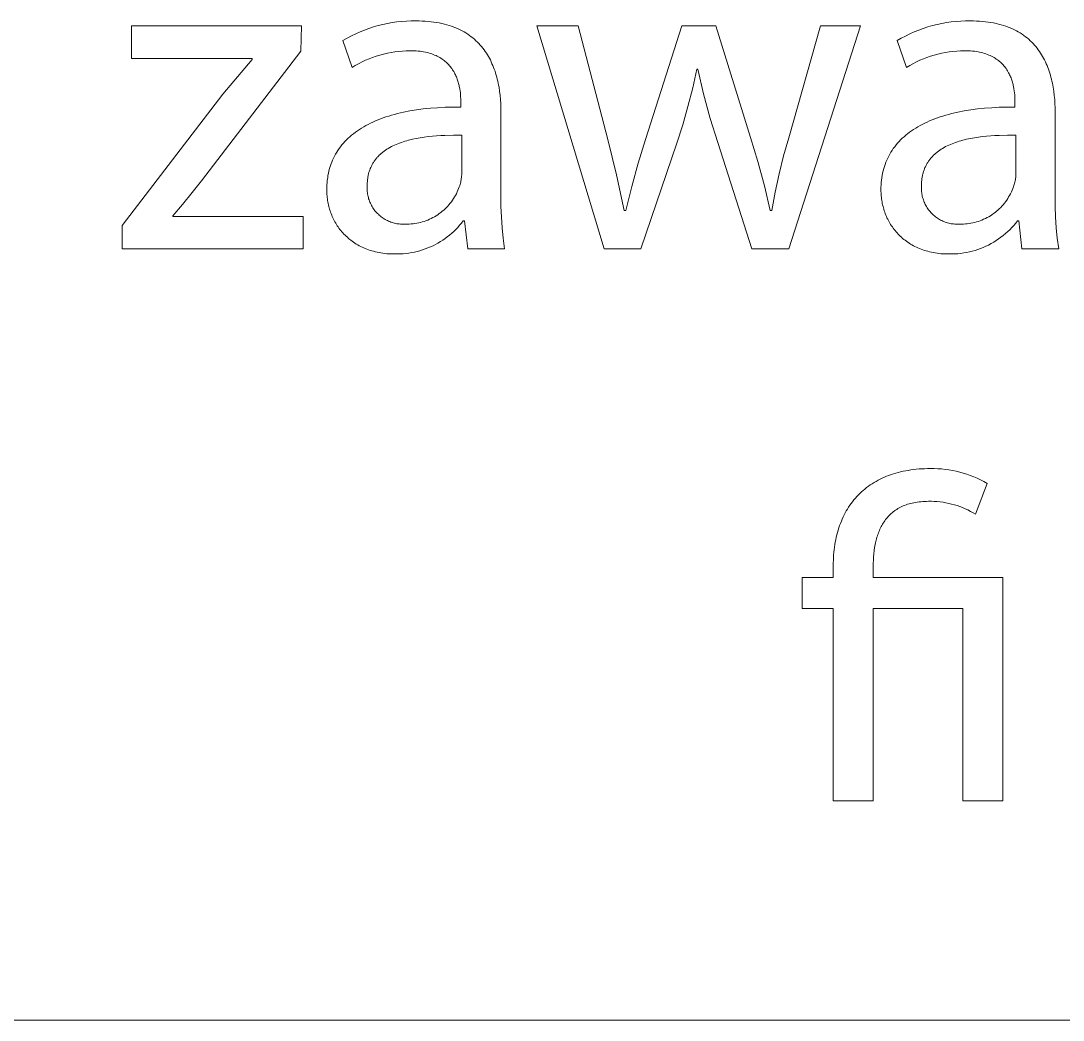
# Model space of a CAD drawing. Header units: millimetres. Extents: x 974 to 5700, y -47 to 3256.
# Drawn here: x 4369.7 to 4476.8, y -46.6 to 56 of the extents above; entities that cross this region are included whole.
import ezdxf

# ---------------------------------------------------------------- set-up
doc = ezdxf.new("R2010")
doc.units = ezdxf.units.MM
doc.header["$MEASUREMENT"] = 0
doc.layers.add('Domyślny', color=7, linetype='Continuous', true_color=0x000000)

msp = doc.modelspace()

# ---------------------------------------------------------------- linework, layer by layer
at = {"layer": 'Domyślny', "color": 18, "lineweight": 15, "true_color": 0x000000}
for p, q in [((4406.91, 55.63), (4407.39, 55.73)), ((4407.39, 55.73), (4407.88, 55.82)), ((4407.88, 55.82), (4408.37, 55.89)), ((4408.37, 55.89), (4408.86, 55.94)), ((4408.86, 55.94), (4409.35, 55.98)), ((4409.35, 55.98), (4409.84, 56)), ((4409.84, 56), (4410.33, 56)), ((4410.33, 56), (4410.66, 55.99)), ((4410.66, 55.99), (4410.97, 55.98)), ((4410.97, 55.98), (4411.28, 55.97)), ((4411.28, 55.97), (4411.58, 55.94)), ((4411.58, 55.94), (4411.87, 55.91)), ((4411.87, 55.91), (4412.16, 55.87)), ((4412.16, 55.87), (4412.44, 55.83)), ((4412.44, 55.83), (4412.71, 55.78)), ((4412.71, 55.78), (4412.98, 55.73)), ((4412.98, 55.73), (4413.24, 55.67)), ((4463.86, 55.63), (4464.34, 55.73)), ((4464.34, 55.73), (4464.82, 55.82)), ((4464.82, 55.82), (4465.31, 55.89)), ((4465.31, 55.89), (4465.8, 55.94)), ((4465.8, 55.94), (4466.29, 55.98)), ((4466.29, 55.98), (4466.79, 56)), ((4466.79, 56), (4467.28, 56)), ((4467.28, 56), (4467.6, 55.99)), ((4467.6, 55.99), (4467.92, 55.98)), ((4467.92, 55.98), (4468.23, 55.97)), ((4468.23, 55.97), (4468.53, 55.94)), ((4468.53, 55.94), (4468.82, 55.91)), ((4468.82, 55.91), (4469.11, 55.87)), ((4469.11, 55.87), (4469.39, 55.83)), ((4469.39, 55.83), (4469.66, 55.78)), ((4469.66, 55.78), (4469.93, 55.73)), ((4469.93, 55.73), (4470.18, 55.67)), ((4381.09, 52.13), (4381.09, 55.48)), ((4381.09, 55.48), (4398.55, 55.48)), ((4398.55, 55.48), (4398.48, 52.87)), ((4403.68, 54.45), (4404.13, 54.66)), ((4404.13, 54.66), (4404.58, 54.86)), ((4404.58, 54.86), (4405.03, 55.05)), ((4405.03, 55.05), (4405.49, 55.22)), ((4405.49, 55.22), (4405.96, 55.37)), ((4405.96, 55.37), (4406.44, 55.51)), ((4406.44, 55.51), (4406.91, 55.63)), ((4413.24, 55.67), (4413.49, 55.6)), ((4413.49, 55.6), (4413.73, 55.53)), ((4413.73, 55.53), (4413.97, 55.45)), ((4413.97, 55.45), (4414.2, 55.36)), ((4414.2, 55.36), (4414.42, 55.27)), ((4414.42, 55.27), (4414.64, 55.18)), ((4414.64, 55.18), (4414.85, 55.08)), ((4414.85, 55.08), (4415.06, 54.97)), ((4415.06, 54.97), (4415.26, 54.86)), ((4415.26, 54.86), (4415.45, 54.75)), ((4415.45, 54.75), (4415.64, 54.63)), ((4415.64, 54.63), (4415.82, 54.5)), ((4429.64, 32.57), (4422.73, 55.48)), ((4422.73, 55.48), (4426.98, 55.48)), ((4426.98, 55.48), (4430.02, 43.83)), ((4433.89, 43.8), (4437.64, 55.48)), ((4437.64, 55.48), (4441.13, 55.48)), ((4441.13, 55.48), (4444.69, 44.02)), ((4448.61, 43.99), (4451.88, 55.48)), ((4456, 55.48), (4448.61, 32.57)), ((4451.88, 55.48), (4456, 55.48)), ((4460.62, 54.44), (4461.06, 54.66)), ((4461.06, 54.66), (4461.51, 54.86)), ((4461.51, 54.86), (4461.97, 55.05)), ((4461.97, 55.05), (4462.43, 55.22)), ((4462.43, 55.22), (4462.9, 55.37)), ((4462.9, 55.37), (4463.38, 55.51)), ((4463.38, 55.51), (4463.86, 55.63)), ((4470.18, 55.67), (4470.43, 55.6)), ((4470.43, 55.6), (4470.68, 55.53)), ((4470.68, 55.53), (4470.92, 55.45)), ((4470.92, 55.45), (4471.15, 55.36)), ((4471.15, 55.36), (4471.37, 55.27)), ((4471.37, 55.27), (4471.59, 55.18)), ((4471.59, 55.18), (4471.8, 55.08)), ((4471.8, 55.08), (4472.01, 54.97)), ((4472.01, 54.97), (4472.2, 54.86)), ((4472.2, 54.86), (4472.4, 54.75)), ((4472.4, 54.75), (4472.58, 54.63)), ((4472.58, 54.63), (4472.76, 54.5)), ((4402.82, 53.97), (4403.25, 54.21)), ((4403.75, 51.21), (4402.82, 53.97)), ((4403.25, 54.21), (4403.68, 54.45)), ((4415.82, 54.5), (4415.99, 54.37)), ((4415.99, 54.37), (4416.16, 54.24)), ((4416.16, 54.24), (4416.32, 54.1)), ((4416.32, 54.1), (4416.48, 53.96)), ((4416.48, 53.96), (4416.63, 53.82)), ((4416.63, 53.82), (4416.78, 53.67)), ((4416.78, 53.67), (4416.92, 53.51)), ((4459.76, 53.97), (4460.18, 54.21)), ((4460.7, 51.21), (4459.76, 53.97)), ((4460.18, 54.21), (4460.62, 54.44)), ((4472.76, 54.5), (4472.94, 54.37)), ((4472.94, 54.37), (4473.11, 54.24)), ((4473.11, 54.24), (4473.27, 54.1)), ((4473.27, 54.1), (4473.43, 53.96)), ((4473.43, 53.96), (4473.58, 53.82)), ((4473.58, 53.82), (4473.72, 53.67)), ((4473.72, 53.67), (4473.86, 53.51)), ((4398.48, 52.87), (4388.28, 39.58)), ((4406.62, 52.48), (4406.24, 52.37)), ((4407, 52.58), (4406.62, 52.48)), ((4407.38, 52.67), (4407, 52.58)), ((4407.76, 52.75), (4407.38, 52.67)), ((4408.15, 52.81), (4407.76, 52.75)), ((4408.54, 52.86), (4408.15, 52.81)), ((4408.93, 52.9), (4408.54, 52.86)), ((4409.32, 52.92), (4408.93, 52.9)), ((4409.72, 52.93), (4409.32, 52.92)), ((4409.93, 52.93), (4409.72, 52.93)), ((4410.15, 52.92), (4409.93, 52.93)), ((4410.35, 52.91), (4410.15, 52.92)), ((4410.55, 52.89), (4410.35, 52.91)), ((4410.74, 52.87), (4410.55, 52.89)), ((4410.93, 52.84), (4410.74, 52.87)), ((4411.11, 52.81), (4410.93, 52.84)), ((4411.29, 52.78), (4411.11, 52.81)), ((4411.46, 52.74), (4411.29, 52.78)), ((4411.62, 52.7), (4411.46, 52.74)), ((4411.79, 52.65), (4411.62, 52.7)), ((4411.94, 52.6), (4411.79, 52.65)), ((4412.09, 52.55), (4411.94, 52.6)), ((4412.24, 52.49), (4412.09, 52.55)), ((4412.38, 52.43), (4412.24, 52.49)), ((4416.92, 53.51), (4417.06, 53.36)), ((4417.06, 53.36), (4417.19, 53.19)), ((4417.19, 53.19), (4417.31, 53.03)), ((4417.31, 53.03), (4417.43, 52.86)), ((4417.43, 52.86), (4417.55, 52.69)), ((4417.55, 52.69), (4417.66, 52.52)), ((4417.66, 52.52), (4417.76, 52.34)), ((4463.57, 52.48), (4463.19, 52.37)), ((4463.94, 52.59), (4463.57, 52.48)), ((4464.33, 52.67), (4463.94, 52.59)), ((4464.71, 52.75), (4464.33, 52.67)), ((4465.1, 52.81), (4464.71, 52.75)), ((4465.49, 52.86), (4465.1, 52.81)), ((4465.88, 52.9), (4465.49, 52.86)), ((4466.27, 52.92), (4465.88, 52.9)), ((4466.67, 52.93), (4466.27, 52.92)), ((4466.88, 52.93), (4466.67, 52.93)), ((4467.09, 52.92), (4466.88, 52.93)), ((4467.3, 52.91), (4467.09, 52.92)), ((4467.5, 52.89), (4467.3, 52.91)), ((4467.69, 52.87), (4467.5, 52.89)), ((4467.88, 52.84), (4467.69, 52.87)), ((4468.06, 52.81), (4467.88, 52.84)), ((4468.23, 52.78), (4468.06, 52.81)), ((4468.4, 52.74), (4468.23, 52.78)), ((4468.57, 52.7), (4468.4, 52.74)), ((4468.73, 52.65), (4468.57, 52.7)), ((4468.88, 52.6), (4468.73, 52.65)), ((4469.03, 52.55), (4468.88, 52.6)), ((4469.18, 52.49), (4469.03, 52.55)), ((4469.32, 52.43), (4469.18, 52.49)), ((4473.86, 53.51), (4474, 53.36)), ((4474, 53.36), (4474.13, 53.19)), ((4474.13, 53.19), (4474.25, 53.03)), ((4474.25, 53.03), (4474.37, 52.86)), ((4474.37, 52.86), (4474.49, 52.69)), ((4474.49, 52.69), (4474.6, 52.52)), ((4474.6, 52.52), (4474.7, 52.34)), ((4393.48, 52.13), (4381.09, 52.13)), ((4390.49, 48.46), (4393.48, 52.02)), ((4393.48, 52.02), (4393.48, 52.13)), ((4404.09, 51.41), (4403.75, 51.21)), ((4404.43, 51.6), (4404.09, 51.41)), ((4404.78, 51.78), (4404.43, 51.6)), ((4405.14, 51.95), (4404.78, 51.78)), ((4405.5, 52.1), (4405.14, 51.95)), ((4405.87, 52.24), (4405.5, 52.1)), ((4406.24, 52.37), (4405.87, 52.24)), ((4412.51, 52.36), (4412.38, 52.43)), ((4412.64, 52.3), (4412.51, 52.36)), ((4412.77, 52.23), (4412.64, 52.3)), ((4412.89, 52.15), (4412.77, 52.23)), ((4413, 52.08), (4412.89, 52.15)), ((4413.12, 52), (4413, 52.08)), ((4413.22, 51.92), (4413.12, 52)), ((4413.33, 51.83), (4413.22, 51.92)), ((4413.43, 51.75), (4413.33, 51.83)), ((4413.52, 51.66), (4413.43, 51.75)), ((4413.61, 51.57), (4413.52, 51.66)), ((4413.7, 51.48), (4413.61, 51.57)), ((4413.78, 51.38), (4413.7, 51.48)), ((4417.76, 52.34), (4417.86, 52.16)), ((4417.86, 52.16), (4417.96, 51.98)), ((4417.96, 51.98), (4418.05, 51.79)), ((4418.05, 51.79), (4418.13, 51.6)), ((4418.13, 51.6), (4418.22, 51.41)), ((4418.22, 51.41), (4418.29, 51.22)), ((4461.04, 51.41), (4460.7, 51.21)), ((4461.38, 51.6), (4461.04, 51.41)), ((4461.73, 51.78), (4461.38, 51.6)), ((4462.09, 51.95), (4461.73, 51.78)), ((4462.45, 52.1), (4462.09, 51.95)), ((4462.82, 52.24), (4462.45, 52.1)), ((4463.19, 52.37), (4462.82, 52.24)), ((4469.45, 52.36), (4469.32, 52.43)), ((4469.58, 52.3), (4469.45, 52.36)), ((4469.71, 52.23), (4469.58, 52.3)), ((4469.83, 52.15), (4469.71, 52.23)), ((4469.94, 52.08), (4469.83, 52.15)), ((4470.05, 52), (4469.94, 52.08)), ((4470.16, 51.92), (4470.05, 52)), ((4470.27, 51.83), (4470.16, 51.92)), ((4470.36, 51.75), (4470.27, 51.83)), ((4470.46, 51.66), (4470.36, 51.75)), ((4470.55, 51.57), (4470.46, 51.66)), ((4470.64, 51.48), (4470.55, 51.57)), ((4470.72, 51.38), (4470.64, 51.48)), ((4474.7, 52.34), (4474.8, 52.16)), ((4474.8, 52.16), (4474.9, 51.98)), ((4474.9, 51.98), (4474.99, 51.79)), ((4474.99, 51.79), (4475.07, 51.6)), ((4475.07, 51.6), (4475.15, 51.41)), ((4475.15, 51.41), (4475.23, 51.22)), ((4413.86, 51.28), (4413.78, 51.38)), ((4413.94, 51.19), (4413.86, 51.28)), ((4414.01, 51.09), (4413.94, 51.19)), ((4414.08, 50.98), (4414.01, 51.09)), ((4414.15, 50.88), (4414.08, 50.98)), ((4414.21, 50.78), (4414.15, 50.88)), ((4414.27, 50.67), (4414.21, 50.78)), ((4414.32, 50.57), (4414.27, 50.67)), ((4414.38, 50.46), (4414.32, 50.57)), ((4414.43, 50.35), (4414.38, 50.46)), ((4414.47, 50.24), (4414.43, 50.35)), ((4418.29, 51.22), (4418.37, 51.03)), ((4418.37, 51.03), (4418.44, 50.83)), ((4418.44, 50.83), (4418.5, 50.63)), ((4418.5, 50.63), (4418.56, 50.43)), ((4418.56, 50.43), (4418.62, 50.23)), ((4439.18, 51.02), (4438.75, 49.11)), ((4439.27, 51.02), (4439.18, 51.02)), ((4439.87, 48.49), (4439.27, 51.02)), ((4470.8, 51.28), (4470.72, 51.38)), ((4470.88, 51.19), (4470.8, 51.28)), ((4470.95, 51.09), (4470.88, 51.19)), ((4471.02, 50.98), (4470.95, 51.09)), ((4471.08, 50.88), (4471.02, 50.98)), ((4471.14, 50.78), (4471.08, 50.88)), ((4471.2, 50.67), (4471.14, 50.78)), ((4471.26, 50.57), (4471.2, 50.67)), ((4471.31, 50.46), (4471.26, 50.57)), ((4471.36, 50.35), (4471.31, 50.46)), ((4471.41, 50.24), (4471.36, 50.35)), ((4475.23, 51.22), (4475.3, 51.03)), ((4475.3, 51.03), (4475.37, 50.83)), ((4475.37, 50.83), (4475.44, 50.63)), ((4475.44, 50.63), (4475.5, 50.43)), ((4475.5, 50.43), (4475.55, 50.23)), ((4414.52, 50.13), (4414.47, 50.24)), ((4414.56, 50.02), (4414.52, 50.13)), ((4414.6, 49.91), (4414.56, 50.02)), ((4414.63, 49.8), (4414.6, 49.91)), ((4414.66, 49.69), (4414.63, 49.8)), ((4414.69, 49.58), (4414.66, 49.69)), ((4414.72, 49.47), (4414.69, 49.58)), ((4414.75, 49.36), (4414.72, 49.47)), ((4414.77, 49.25), (4414.75, 49.36)), ((4418.62, 50.23), (4418.67, 50.02)), ((4418.67, 50.02), (4418.72, 49.81)), ((4418.72, 49.81), (4418.77, 49.61)), ((4418.77, 49.61), (4418.81, 49.4)), ((4418.81, 49.4), (4418.85, 49.19)), ((4471.45, 50.13), (4471.41, 50.24)), ((4471.49, 50.02), (4471.45, 50.13)), ((4471.53, 49.91), (4471.49, 50.02)), ((4471.56, 49.8), (4471.53, 49.91)), ((4471.6, 49.69), (4471.56, 49.8)), ((4471.63, 49.58), (4471.6, 49.69)), ((4471.66, 49.47), (4471.63, 49.58)), ((4471.68, 49.36), (4471.66, 49.47)), ((4471.71, 49.25), (4471.68, 49.36)), ((4475.55, 50.23), (4475.61, 50.02)), ((4475.61, 50.02), (4475.66, 49.81)), ((4475.66, 49.81), (4475.7, 49.61)), ((4475.7, 49.61), (4475.74, 49.4)), ((4475.74, 49.4), (4475.78, 49.19)), ((4380.13, 34.99), (4390.49, 48.46)), ((4414.81, 49.03), (4414.77, 49.25)), ((4414.85, 48.81), (4414.81, 49.03)), ((4414.88, 48.6), (4414.85, 48.81)), ((4414.9, 48.39), (4414.88, 48.6)), ((4414.91, 48.19), (4414.9, 48.39)), ((4414.92, 47.99), (4414.91, 48.19)), ((4418.85, 49.19), (4418.91, 48.77)), ((4418.91, 48.77), (4418.96, 48.34)), ((4418.96, 48.34), (4419, 47.91)), ((4438.75, 49.11), (4438.26, 47.21)), ((4440.56, 45.98), (4439.87, 48.49)), ((4471.75, 49.03), (4471.71, 49.25)), ((4471.78, 48.81), (4471.75, 49.03)), ((4471.81, 48.6), (4471.78, 48.81)), ((4471.83, 48.39), (4471.81, 48.6)), ((4471.84, 48.19), (4471.83, 48.39)), ((4471.85, 47.99), (4471.84, 48.19)), ((4475.78, 49.19), (4475.85, 48.77)), ((4475.85, 48.77), (4475.9, 48.34)), ((4475.9, 48.34), (4475.94, 47.91)), ((4412.54, 47.08), (4413.32, 47.12)), ((4413.32, 47.12), (4414.11, 47.15)), ((4414.11, 47.15), (4414.93, 47.15)), ((4414.93, 47.8), (4414.92, 47.99)), ((4414.93, 47.62), (4414.93, 47.8)), ((4414.93, 47.15), (4414.93, 47.62)), ((4419, 47.91), (4419.03, 47.48)), ((4419.03, 47.48), (4419.05, 47.05)), ((4438.26, 47.21), (4437.72, 45.32)), ((4469.48, 47.08), (4470.25, 47.12)), ((4470.25, 47.12), (4471.04, 47.15)), ((4471.04, 47.15), (4471.86, 47.15)), ((4471.86, 47.8), (4471.85, 47.99)), ((4471.86, 47.62), (4471.86, 47.8)), ((4471.86, 47.15), (4471.86, 47.62)), ((4475.94, 47.91), (4475.96, 47.48)), ((4475.96, 47.48), (4475.98, 47.05)), ((4406.96, 46.03), (4407.24, 46.13)), ((4407.24, 46.13), (4407.52, 46.22)), ((4407.52, 46.22), (4407.81, 46.31)), ((4407.81, 46.31), (4408.11, 46.39)), ((4408.11, 46.39), (4408.42, 46.47)), ((4408.42, 46.47), (4409.04, 46.62)), ((4409.04, 46.62), (4409.7, 46.75)), ((4409.7, 46.75), (4410.37, 46.86)), ((4410.37, 46.86), (4411.07, 46.95)), ((4411.07, 46.95), (4411.8, 47.03)), ((4411.8, 47.03), (4412.54, 47.08)), ((4419.05, 47.05), (4419.05, 46.62)), ((4419.05, 46.62), (4419.05, 38.05)), ((4463.89, 46.03), (4464.17, 46.13)), ((4464.17, 46.13), (4464.45, 46.22)), ((4464.45, 46.22), (4464.75, 46.31)), ((4464.75, 46.31), (4465.05, 46.39)), ((4465.05, 46.39), (4465.35, 46.47)), ((4465.35, 46.47), (4465.98, 46.62)), ((4465.98, 46.62), (4466.63, 46.75)), ((4466.63, 46.75), (4467.31, 46.86)), ((4467.31, 46.86), (4468.01, 46.95)), ((4468.01, 46.95), (4468.73, 47.03)), ((4468.73, 47.03), (4469.48, 47.08)), ((4475.98, 47.05), (4475.98, 46.62)), ((4475.98, 46.62), (4475.98, 38.05)), ((4404.51, 44.85), (4404.72, 44.98)), ((4404.72, 44.98), (4404.95, 45.12)), ((4404.95, 45.12), (4405.18, 45.25)), ((4405.18, 45.25), (4405.41, 45.37)), ((4405.41, 45.37), (4405.65, 45.49)), ((4405.65, 45.49), (4405.9, 45.61)), ((4405.9, 45.61), (4406.15, 45.72)), ((4406.15, 45.72), (4406.42, 45.83)), ((4406.42, 45.83), (4406.68, 45.93)), ((4406.68, 45.93), (4406.96, 46.03)), ((4437.72, 45.32), (4437.12, 43.45)), ((4441.32, 43.5), (4440.56, 45.98)), ((4461.44, 44.85), (4461.66, 44.98)), ((4461.66, 44.98), (4461.88, 45.12)), ((4461.88, 45.12), (4462.11, 45.25)), ((4462.11, 45.25), (4462.34, 45.37)), ((4462.34, 45.37), (4462.59, 45.49)), ((4462.59, 45.49), (4462.83, 45.61)), ((4462.83, 45.61), (4463.09, 45.72)), ((4463.09, 45.72), (4463.35, 45.83)), ((4463.35, 45.83), (4463.62, 45.93)), ((4463.62, 45.93), (4463.89, 46.03)), ((4403.18, 43.77), (4403.35, 43.94)), ((4403.35, 43.94), (4403.53, 44.1)), ((4403.53, 44.1), (4403.71, 44.26)), ((4403.71, 44.26), (4403.9, 44.41)), ((4403.9, 44.41), (4404.1, 44.56)), ((4404.1, 44.56), (4404.3, 44.7)), ((4404.3, 44.7), (4404.51, 44.85)), ((4410.35, 43.92), (4409.95, 43.84)), ((4410.75, 44), (4410.35, 43.92)), ((4411.17, 44.06), (4410.75, 44)), ((4411.59, 44.12), (4411.17, 44.06)), ((4412.01, 44.16), (4411.59, 44.12)), ((4412.44, 44.2), (4412.01, 44.16)), ((4412.87, 44.22), (4412.44, 44.2)), ((4413.3, 44.24), (4412.87, 44.22)), ((4414.16, 44.26), (4413.3, 44.24)), ((4415.02, 44.26), (4414.16, 44.26)), ((4415.02, 40.29), (4415.02, 44.26)), ((4444.69, 44.02), (4445.43, 41.54)), ((4448.09, 42.14), (4448.61, 43.99)), ((4460.11, 43.77), (4460.28, 43.94)), ((4460.28, 43.94), (4460.46, 44.1)), ((4460.46, 44.1), (4460.64, 44.26)), ((4460.64, 44.26), (4460.83, 44.41)), ((4460.83, 44.41), (4461.03, 44.56)), ((4461.03, 44.56), (4461.23, 44.7)), ((4461.23, 44.7), (4461.44, 44.85)), ((4467.29, 43.92), (4466.89, 43.84)), ((4467.69, 44), (4467.29, 43.92)), ((4468.1, 44.06), (4467.69, 44)), ((4468.52, 44.12), (4468.1, 44.06)), ((4468.94, 44.16), (4468.52, 44.12)), ((4469.37, 44.2), (4468.94, 44.16)), ((4469.8, 44.22), (4469.37, 44.2)), ((4470.23, 44.24), (4469.8, 44.22)), ((4471.1, 44.26), (4470.23, 44.24)), ((4471.96, 44.26), (4471.1, 44.26)), ((4471.96, 40.29), (4471.96, 44.26)), ((4402.3, 42.69), (4402.43, 42.88)), ((4402.43, 42.88), (4402.57, 43.07)), ((4402.57, 43.07), (4402.71, 43.25)), ((4402.71, 43.25), (4402.86, 43.43)), ((4402.86, 43.43), (4403.02, 43.6)), ((4403.02, 43.6), (4403.18, 43.77)), ((4407.48, 42.9), (4407.33, 42.81)), ((4407.63, 42.99), (4407.48, 42.9)), ((4407.79, 43.08), (4407.63, 42.99)), ((4407.95, 43.16), (4407.79, 43.08)), ((4408.12, 43.24), (4407.95, 43.16)), ((4408.29, 43.31), (4408.12, 43.24)), ((4408.46, 43.38), (4408.29, 43.31)), ((4408.64, 43.45), (4408.46, 43.38)), ((4408.82, 43.51), (4408.64, 43.45)), ((4409, 43.58), (4408.82, 43.51)), ((4409.18, 43.63), (4409, 43.58)), ((4409.37, 43.69), (4409.18, 43.63)), ((4409.56, 43.74), (4409.37, 43.69)), ((4409.95, 43.84), (4409.56, 43.74)), ((4430.02, 43.83), (4430.92, 40.2)), ((4433.16, 41.4), (4433.89, 43.8)), ((4437.12, 43.45), (4433.42, 32.57)), ((4444.83, 32.57), (4441.32, 43.5)), ((4459.24, 42.69), (4459.36, 42.88)), ((4459.36, 42.88), (4459.5, 43.07)), ((4459.5, 43.07), (4459.64, 43.25)), ((4459.64, 43.25), (4459.79, 43.43)), ((4459.79, 43.43), (4459.95, 43.6)), ((4459.95, 43.6), (4460.11, 43.77)), ((4464.42, 42.9), (4464.27, 42.81)), ((4464.58, 42.99), (4464.42, 42.9)), ((4464.73, 43.08), (4464.58, 42.99)), ((4464.9, 43.16), (4464.73, 43.08)), ((4465.06, 43.24), (4464.9, 43.16)), ((4465.23, 43.31), (4465.06, 43.24)), ((4465.4, 43.38), (4465.23, 43.31)), ((4465.58, 43.45), (4465.4, 43.38)), ((4465.76, 43.51), (4465.58, 43.45)), ((4465.94, 43.58), (4465.76, 43.51)), ((4466.12, 43.63), (4465.94, 43.58)), ((4466.31, 43.69), (4466.12, 43.63)), ((4466.5, 43.74), (4466.31, 43.69)), ((4466.89, 43.84), (4466.5, 43.74)), ((4401.76, 41.69), (4401.85, 41.9)), ((4401.85, 41.9), (4401.95, 42.1)), ((4401.95, 42.1), (4402.06, 42.3)), ((4402.06, 42.3), (4402.18, 42.5)), ((4402.18, 42.5), (4402.3, 42.69)), ((4406.19, 41.8), (4406.14, 41.73)), ((4406.24, 41.86), (4406.19, 41.8)), ((4406.3, 41.93), (4406.24, 41.86)), ((4406.35, 41.99), (4406.3, 41.93)), ((4406.41, 42.05), (4406.35, 41.99)), ((4406.47, 42.11), (4406.41, 42.05)), ((4406.52, 42.17), (4406.47, 42.11)), ((4406.59, 42.23), (4406.52, 42.17)), ((4406.65, 42.29), (4406.59, 42.23)), ((4406.71, 42.34), (4406.65, 42.29)), ((4406.77, 42.4), (4406.71, 42.34)), ((4406.84, 42.45), (4406.77, 42.4)), ((4406.91, 42.51), (4406.84, 42.45)), ((4407.04, 42.61), (4406.91, 42.51)), ((4407.18, 42.71), (4407.04, 42.61)), ((4407.33, 42.81), (4407.18, 42.71)), ((4447.63, 40.29), (4448.09, 42.14)), ((4458.69, 41.69), (4458.79, 41.9)), ((4458.79, 41.9), (4458.89, 42.1)), ((4458.89, 42.1), (4459, 42.3)), ((4459, 42.3), (4459.11, 42.5)), ((4459.11, 42.5), (4459.24, 42.69)), ((4463.14, 41.8), (4463.08, 41.73)), ((4463.19, 41.86), (4463.14, 41.8)), ((4463.24, 41.93), (4463.19, 41.86)), ((4463.3, 41.99), (4463.24, 41.93)), ((4463.35, 42.05), (4463.3, 41.99)), ((4463.41, 42.11), (4463.35, 42.05)), ((4463.47, 42.17), (4463.41, 42.11)), ((4463.53, 42.23), (4463.47, 42.17)), ((4463.59, 42.29), (4463.53, 42.23)), ((4463.66, 42.34), (4463.59, 42.29)), ((4463.72, 42.4), (4463.66, 42.34)), ((4463.78, 42.45), (4463.72, 42.4)), ((4463.85, 42.51), (4463.78, 42.45)), ((4463.99, 42.61), (4463.85, 42.51)), ((4464.13, 42.71), (4463.99, 42.61)), ((4464.27, 42.81), (4464.13, 42.71)), ((4401.38, 40.59), (4401.44, 40.82)), ((4401.44, 40.82), (4401.51, 41.04)), ((4401.51, 41.04), (4401.59, 41.26)), ((4401.59, 41.26), (4401.67, 41.48)), ((4401.67, 41.48), (4401.76, 41.69)), ((4405.57, 40.69), (4405.54, 40.61)), ((4405.6, 40.77), (4405.57, 40.69)), ((4405.63, 40.85), (4405.6, 40.77)), ((4405.67, 40.93), (4405.63, 40.85)), ((4405.7, 41.01), (4405.67, 40.93)), ((4405.74, 41.09), (4405.7, 41.01)), ((4405.78, 41.16), (4405.74, 41.09)), ((4405.82, 41.24), (4405.78, 41.16)), ((4405.86, 41.31), (4405.82, 41.24)), ((4405.9, 41.39), (4405.86, 41.31)), ((4405.95, 41.46), (4405.9, 41.39)), ((4405.99, 41.53), (4405.95, 41.46)), ((4406.04, 41.6), (4405.99, 41.53)), ((4406.09, 41.67), (4406.04, 41.6)), ((4406.14, 41.73), (4406.09, 41.67)), ((4432.48, 38.98), (4433.16, 41.4)), ((4445.43, 41.54), (4446.11, 39.05)), ((4458.32, 40.59), (4458.38, 40.82)), ((4458.38, 40.82), (4458.45, 41.04)), ((4458.45, 41.04), (4458.52, 41.26)), ((4458.52, 41.26), (4458.6, 41.48)), ((4458.6, 41.48), (4458.69, 41.69)), ((4462.52, 40.69), (4462.49, 40.61)), ((4462.55, 40.77), (4462.52, 40.69)), ((4462.58, 40.85), (4462.55, 40.77)), ((4462.61, 40.93), (4462.58, 40.85)), ((4462.65, 41.01), (4462.61, 40.93)), ((4462.69, 41.09), (4462.65, 41.01)), ((4462.72, 41.16), (4462.69, 41.09)), ((4462.76, 41.24), (4462.72, 41.16)), ((4462.81, 41.31), (4462.76, 41.24)), ((4462.85, 41.39), (4462.81, 41.31)), ((4462.89, 41.46), (4462.85, 41.39)), ((4462.94, 41.53), (4462.89, 41.46)), ((4462.99, 41.6), (4462.94, 41.53)), ((4463.03, 41.67), (4462.99, 41.6)), ((4463.08, 41.73), (4463.03, 41.67)), ((4401.19, 39.4), (4401.21, 39.64)), ((4401.21, 39.64), (4401.25, 39.89)), ((4401.25, 39.89), (4401.28, 40.12)), ((4401.28, 40.12), (4401.33, 40.36)), ((4401.33, 40.36), (4401.38, 40.59)), ((4405.34, 39.71), (4405.33, 39.61)), ((4405.36, 39.8), (4405.34, 39.71)), ((4405.37, 39.9), (4405.36, 39.8)), ((4405.39, 39.99), (4405.37, 39.9)), ((4405.4, 40.08), (4405.39, 39.99)), ((4405.42, 40.17), (4405.4, 40.08)), ((4405.44, 40.26), (4405.42, 40.17)), ((4405.46, 40.35), (4405.44, 40.26)), ((4405.49, 40.44), (4405.46, 40.35)), ((4405.51, 40.52), (4405.49, 40.44)), ((4405.54, 40.61), (4405.51, 40.52)), ((4414.94, 39.56), (4414.97, 39.68)), ((4414.97, 39.68), (4414.98, 39.8)), ((4414.98, 39.8), (4415, 39.92)), ((4415, 39.92), (4415.01, 40.04)), ((4415.01, 40.04), (4415.02, 40.17)), ((4415.02, 40.17), (4415.02, 40.29)), ((4430.92, 40.2), (4431.72, 36.54)), ((4447.23, 38.42), (4447.63, 40.29)), ((4458.12, 39.4), (4458.15, 39.64)), ((4458.15, 39.64), (4458.18, 39.89)), ((4458.18, 39.89), (4458.22, 40.12)), ((4458.22, 40.12), (4458.26, 40.36)), ((4458.26, 40.36), (4458.32, 40.59)), ((4462.29, 39.71), (4462.28, 39.61)), ((4462.3, 39.8), (4462.29, 39.71)), ((4462.32, 39.9), (4462.3, 39.8)), ((4462.33, 39.99), (4462.32, 39.9)), ((4462.35, 40.08), (4462.33, 39.99)), ((4462.37, 40.17), (4462.35, 40.08)), ((4462.39, 40.26), (4462.37, 40.17)), ((4462.41, 40.35), (4462.39, 40.26)), ((4462.44, 40.44), (4462.41, 40.35)), ((4462.46, 40.52), (4462.44, 40.44)), ((4462.49, 40.61), (4462.46, 40.52)), ((4471.88, 39.56), (4471.9, 39.68)), ((4471.9, 39.68), (4471.92, 39.8)), ((4471.92, 39.8), (4471.93, 39.92)), ((4471.93, 39.92), (4471.94, 40.04)), ((4471.94, 40.04), (4471.95, 40.17)), ((4471.95, 40.17), (4471.96, 40.29)), ((4388.28, 39.58), (4387.33, 38.36)), ((4401.16, 38.89), (4401.17, 39.15)), ((4401.16, 38.64), (4401.16, 38.89)), ((4401.16, 38.48), (4401.16, 38.64)), ((4401.17, 39.15), (4401.19, 39.4)), ((4405.31, 39.11), (4405.3, 38.98)), ((4405.3, 38.98), (4405.3, 38.85)), ((4405.3, 38.85), (4405.3, 38.73)), ((4405.3, 38.73), (4405.31, 38.6)), ((4405.32, 39.41), (4405.31, 39.31)), ((4405.31, 39.31), (4405.31, 39.21)), ((4405.31, 39.21), (4405.31, 39.11)), ((4405.31, 38.6), (4405.32, 38.47)), ((4405.33, 39.51), (4405.32, 39.41)), ((4405.33, 39.61), (4405.33, 39.51)), ((4414.55, 38.43), (4414.63, 38.6)), ((4414.63, 38.6), (4414.7, 38.78)), ((4414.7, 38.78), (4414.77, 38.97)), ((4414.77, 38.97), (4414.81, 39.08)), ((4414.81, 39.08), (4414.85, 39.2)), ((4414.85, 39.2), (4414.88, 39.32)), ((4414.88, 39.32), (4414.92, 39.44)), ((4414.92, 39.44), (4414.94, 39.56)), ((4431.87, 36.54), (4432.48, 38.98)), ((4446.11, 39.05), (4446.72, 36.54)), ((4458.09, 38.89), (4458.1, 39.15)), ((4458.09, 38.64), (4458.09, 38.89)), ((4458.09, 38.48), (4458.09, 38.64)), ((4458.1, 39.15), (4458.12, 39.4)), ((4462.26, 39.11), (4462.25, 38.98)), ((4462.25, 38.98), (4462.25, 38.86)), ((4462.25, 38.86), (4462.25, 38.73)), ((4462.25, 38.73), (4462.25, 38.6)), ((4462.25, 38.6), (4462.26, 38.48)), ((4462.27, 39.41), (4462.26, 39.31)), ((4462.26, 39.31), (4462.26, 39.21)), ((4462.26, 39.21), (4462.26, 39.11)), ((4462.28, 39.61), (4462.27, 39.51)), ((4462.27, 39.51), (4462.27, 39.41)), ((4471.49, 38.43), (4471.56, 38.6)), ((4471.56, 38.6), (4471.64, 38.78)), ((4471.64, 38.78), (4471.7, 38.97)), ((4471.7, 38.97), (4471.75, 39.08)), ((4471.75, 39.08), (4471.78, 39.2)), ((4471.78, 39.2), (4471.82, 39.32)), ((4471.82, 39.32), (4471.85, 39.44)), ((4471.85, 39.44), (4471.88, 39.56)), ((4387.33, 38.36), (4386.35, 37.15)), ((4401.16, 38.33), (4401.16, 38.48)), ((4401.17, 38.17), (4401.16, 38.33)), ((4401.18, 38.02), (4401.17, 38.17)), ((4401.2, 37.86), (4401.18, 38.02)), ((4401.22, 37.71), (4401.2, 37.86)), ((4401.24, 37.55), (4401.22, 37.71)), ((4401.27, 37.4), (4401.24, 37.55)), ((4405.32, 38.47), (4405.33, 38.35)), ((4405.33, 38.35), (4405.35, 38.22)), ((4405.35, 38.22), (4405.37, 38.1)), ((4405.37, 38.1), (4405.4, 37.97)), ((4405.4, 37.97), (4405.43, 37.85)), ((4405.43, 37.85), (4405.46, 37.73)), ((4405.46, 37.73), (4405.5, 37.61)), ((4405.5, 37.61), (4405.55, 37.49)), ((4405.55, 37.49), (4405.59, 37.37)), ((4413.96, 37.42), (4414.07, 37.58)), ((4414.07, 37.58), (4414.18, 37.74)), ((4414.18, 37.74), (4414.28, 37.91)), ((4414.28, 37.91), (4414.38, 38.08)), ((4414.38, 38.08), (4414.47, 38.25)), ((4414.47, 38.25), (4414.55, 38.43)), ((4419.05, 38.05), (4419.05, 36.95)), ((4446.87, 36.54), (4447.23, 38.42)), ((4458.1, 38.33), (4458.09, 38.48)), ((4458.1, 38.17), (4458.1, 38.33)), ((4458.12, 38.02), (4458.1, 38.17)), ((4458.13, 37.86), (4458.12, 38.02)), ((4458.15, 37.71), (4458.13, 37.86)), ((4458.17, 37.55), (4458.15, 37.71)), ((4458.2, 37.4), (4458.17, 37.55)), ((4462.26, 38.48), (4462.28, 38.35)), ((4462.28, 38.35), (4462.29, 38.22)), ((4462.29, 38.22), (4462.32, 38.1)), ((4462.32, 38.1), (4462.34, 37.98)), ((4462.34, 37.98), (4462.37, 37.85)), ((4462.37, 37.85), (4462.41, 37.73)), ((4462.41, 37.73), (4462.45, 37.61)), ((4462.45, 37.61), (4462.49, 37.49)), ((4462.49, 37.49), (4462.54, 37.37)), ((4470.89, 37.42), (4471.01, 37.58)), ((4471.01, 37.58), (4471.11, 37.74)), ((4471.11, 37.74), (4471.21, 37.91)), ((4471.21, 37.91), (4471.31, 38.08)), ((4471.31, 38.08), (4471.4, 38.25)), ((4471.4, 38.25), (4471.49, 38.43)), ((4475.98, 38.05), (4475.99, 36.95)), ((4386.35, 37.15), (4385.34, 35.98)), ((4401.3, 37.25), (4401.27, 37.4)), ((4401.33, 37.1), (4401.3, 37.25)), ((4401.37, 36.95), (4401.33, 37.1)), ((4401.41, 36.8), (4401.37, 36.95)), ((4401.45, 36.65), (4401.41, 36.8)), ((4401.5, 36.5), (4401.45, 36.65)), ((4401.55, 36.35), (4401.5, 36.5)), ((4405.59, 37.37), (4405.65, 37.26)), ((4405.65, 37.26), (4405.7, 37.14)), ((4405.7, 37.14), (4405.76, 37.03)), ((4405.76, 37.03), (4405.82, 36.92)), ((4405.82, 36.92), (4405.89, 36.81)), ((4405.89, 36.81), (4405.96, 36.71)), ((4405.96, 36.71), (4406.04, 36.6)), ((4406.04, 36.6), (4406.11, 36.5)), ((4406.11, 36.5), (4406.2, 36.4)), ((4412.87, 36.32), (4413.02, 36.44)), ((4413.02, 36.44), (4413.17, 36.57)), ((4413.17, 36.57), (4413.31, 36.7)), ((4413.31, 36.7), (4413.45, 36.83)), ((4413.45, 36.83), (4413.59, 36.97)), ((4413.59, 36.97), (4413.71, 37.12)), ((4413.71, 37.12), (4413.84, 37.27)), ((4413.84, 37.27), (4413.96, 37.42)), ((4419.05, 36.95), (4419.09, 35.86)), ((4431.72, 36.54), (4431.87, 36.54)), ((4446.72, 36.54), (4446.87, 36.54)), ((4458.23, 37.25), (4458.2, 37.4)), ((4458.26, 37.1), (4458.23, 37.25)), ((4458.3, 36.95), (4458.26, 37.1)), ((4458.34, 36.8), (4458.3, 36.95)), ((4458.38, 36.65), (4458.34, 36.8)), ((4458.43, 36.5), (4458.38, 36.65)), ((4458.48, 36.35), (4458.43, 36.5)), ((4462.54, 37.37), (4462.59, 37.26)), ((4462.59, 37.26), (4462.64, 37.14)), ((4462.64, 37.14), (4462.7, 37.03)), ((4462.7, 37.03), (4462.77, 36.92)), ((4462.77, 36.92), (4462.83, 36.81)), ((4462.83, 36.81), (4462.9, 36.71)), ((4462.9, 36.71), (4462.98, 36.6)), ((4462.98, 36.6), (4463.06, 36.5)), ((4463.06, 36.5), (4463.14, 36.41)), ((4469.81, 36.31), (4469.96, 36.44)), ((4469.96, 36.44), (4470.11, 36.56)), ((4470.11, 36.56), (4470.25, 36.69)), ((4470.25, 36.69), (4470.39, 36.83)), ((4470.39, 36.83), (4470.52, 36.97)), ((4470.52, 36.97), (4470.65, 37.12)), ((4470.65, 37.12), (4470.77, 37.27)), ((4470.77, 37.27), (4470.89, 37.42)), ((4475.99, 36.95), (4476.02, 35.86)), ((4385.34, 35.98), (4385.34, 35.9)), ((4385.34, 35.9), (4398.73, 35.9)), ((4398.73, 35.9), (4398.73, 32.58)), ((4401.6, 36.21), (4401.55, 36.35)), ((4401.66, 36.06), (4401.6, 36.21)), ((4401.72, 35.92), (4401.66, 36.06)), ((4401.78, 35.78), (4401.72, 35.92)), ((4401.85, 35.64), (4401.78, 35.78)), ((4401.92, 35.5), (4401.85, 35.64)), ((4401.99, 35.36), (4401.92, 35.5)), ((4402.07, 35.23), (4401.99, 35.36)), ((4406.2, 36.4), (4406.28, 36.31)), ((4406.28, 36.31), (4406.37, 36.22)), ((4406.37, 36.22), (4406.46, 36.13)), ((4406.46, 36.13), (4406.55, 36.04)), ((4406.55, 36.04), (4406.65, 35.96)), ((4406.65, 35.96), (4406.75, 35.88)), ((4406.75, 35.88), (4406.85, 35.81)), ((4406.85, 35.81), (4406.96, 35.73)), ((4406.96, 35.73), (4407.06, 35.67)), ((4407.06, 35.67), (4407.17, 35.6)), ((4407.17, 35.6), (4407.28, 35.54)), ((4407.28, 35.54), (4407.4, 35.48)), ((4407.4, 35.48), (4407.51, 35.43)), ((4407.51, 35.43), (4407.63, 35.38)), ((4407.63, 35.38), (4407.75, 35.34)), ((4407.75, 35.34), (4407.87, 35.3)), ((4410.79, 35.3), (4410.97, 35.35)), ((4410.97, 35.35), (4411.16, 35.41)), ((4411.16, 35.41), (4411.34, 35.47)), ((4411.34, 35.47), (4411.53, 35.54)), ((4411.53, 35.54), (4411.7, 35.62)), ((4411.7, 35.62), (4411.88, 35.7)), ((4411.88, 35.7), (4412.05, 35.79)), ((4412.05, 35.79), (4412.22, 35.88)), ((4412.22, 35.88), (4412.39, 35.98)), ((4412.39, 35.98), (4412.55, 36.09)), ((4412.55, 36.09), (4412.71, 36.2)), ((4412.71, 36.2), (4412.87, 36.32)), ((4415.16, 35.46), (4414.99, 35.23)), ((4415.31, 35.46), (4415.16, 35.46)), ((4415.64, 32.58), (4415.31, 35.46)), ((4419.09, 35.86), (4419.16, 34.76)), ((4458.53, 36.21), (4458.48, 36.35)), ((4458.59, 36.06), (4458.53, 36.21)), ((4458.65, 35.92), (4458.59, 36.06)), ((4458.71, 35.78), (4458.65, 35.92)), ((4458.78, 35.64), (4458.71, 35.78)), ((4458.85, 35.5), (4458.78, 35.64)), ((4458.93, 35.36), (4458.85, 35.5)), ((4459, 35.23), (4458.93, 35.36)), ((4463.14, 36.41), (4463.22, 36.31)), ((4463.22, 36.31), (4463.31, 36.22)), ((4463.31, 36.22), (4463.4, 36.13)), ((4463.4, 36.13), (4463.49, 36.05)), ((4463.49, 36.05), (4463.59, 35.96)), ((4463.59, 35.96), (4463.69, 35.88)), ((4463.69, 35.88), (4463.79, 35.81)), ((4463.79, 35.81), (4463.89, 35.74)), ((4463.89, 35.74), (4464, 35.67)), ((4464, 35.67), (4464.11, 35.6)), ((4464.11, 35.6), (4464.22, 35.54)), ((4464.22, 35.54), (4464.33, 35.49)), ((4464.33, 35.49), (4464.45, 35.43)), ((4464.45, 35.43), (4464.56, 35.38)), ((4464.56, 35.38), (4464.68, 35.34)), ((4464.68, 35.34), (4464.8, 35.3)), ((4467.72, 35.3), (4467.91, 35.35)), ((4467.91, 35.35), (4468.1, 35.41)), ((4468.1, 35.41), (4468.28, 35.47)), ((4468.28, 35.47), (4468.46, 35.54)), ((4468.46, 35.54), (4468.64, 35.62)), ((4468.64, 35.62), (4468.82, 35.7)), ((4468.82, 35.7), (4468.99, 35.79)), ((4468.99, 35.79), (4469.16, 35.88)), ((4469.16, 35.88), (4469.33, 35.98)), ((4469.33, 35.98), (4469.49, 36.09)), ((4469.49, 36.09), (4469.65, 36.2)), ((4469.65, 36.2), (4469.81, 36.31)), ((4472.11, 35.46), (4471.93, 35.22)), ((4472.24, 35.46), (4472.11, 35.46)), ((4472.57, 32.58), (4472.24, 35.46)), ((4476.02, 35.86), (4476.1, 34.76)), ((4380.13, 32.58), (4380.13, 34.99)), ((4402.15, 35.1), (4402.07, 35.23)), ((4402.24, 34.96), (4402.15, 35.1)), ((4402.32, 34.83), (4402.24, 34.96)), ((4402.41, 34.71), (4402.32, 34.83)), ((4402.51, 34.58), (4402.41, 34.71)), ((4402.61, 34.46), (4402.51, 34.58)), ((4402.71, 34.34), (4402.61, 34.46)), ((4402.81, 34.22), (4402.71, 34.34)), ((4407.87, 35.3), (4407.99, 35.26)), ((4407.99, 35.26), (4408.11, 35.23)), ((4408.11, 35.23), (4408.24, 35.2)), ((4408.24, 35.2), (4408.36, 35.17)), ((4408.36, 35.17), (4408.49, 35.15)), ((4408.49, 35.15), (4408.61, 35.14)), ((4408.61, 35.14), (4408.74, 35.13)), ((4408.74, 35.13), (4408.86, 35.12)), ((4408.86, 35.12), (4408.99, 35.12)), ((4408.99, 35.12), (4409.12, 35.12)), ((4409.12, 35.12), (4409.25, 35.13)), ((4409.25, 35.13), (4409.44, 35.12)), ((4409.44, 35.12), (4409.63, 35.13)), ((4409.63, 35.13), (4409.83, 35.14)), ((4409.83, 35.14), (4410.02, 35.16)), ((4410.02, 35.16), (4410.22, 35.19)), ((4410.22, 35.19), (4410.41, 35.22)), ((4410.41, 35.22), (4410.6, 35.26)), ((4410.6, 35.26), (4410.79, 35.3)), ((4414.2, 34.38), (4413.99, 34.19)), ((4414.41, 34.58), (4414.2, 34.38)), ((4414.61, 34.79), (4414.41, 34.58)), ((4414.8, 35.01), (4414.61, 34.79)), ((4414.99, 35.23), (4414.8, 35.01)), ((4419.16, 34.76), (4419.27, 33.67)), ((4459.08, 35.1), (4459, 35.23)), ((4459.17, 34.96), (4459.08, 35.1)), ((4459.26, 34.83), (4459.17, 34.96)), ((4459.35, 34.71), (4459.26, 34.83)), ((4459.44, 34.58), (4459.35, 34.71)), ((4459.54, 34.46), (4459.44, 34.58)), ((4459.64, 34.34), (4459.54, 34.46)), ((4459.75, 34.22), (4459.64, 34.34)), ((4464.8, 35.3), (4464.92, 35.26)), ((4464.92, 35.26), (4465.05, 35.23)), ((4465.05, 35.23), (4465.17, 35.2)), ((4465.17, 35.2), (4465.3, 35.17)), ((4465.3, 35.17), (4465.42, 35.15)), ((4465.42, 35.15), (4465.55, 35.14)), ((4465.55, 35.14), (4465.67, 35.13)), ((4465.67, 35.13), (4465.8, 35.12)), ((4465.8, 35.12), (4465.93, 35.12)), ((4465.93, 35.12), (4466.05, 35.12)), ((4466.05, 35.12), (4466.18, 35.13)), ((4466.18, 35.13), (4466.37, 35.12)), ((4466.37, 35.12), (4466.57, 35.13)), ((4466.57, 35.13), (4466.76, 35.14)), ((4466.76, 35.14), (4466.96, 35.16)), ((4466.96, 35.16), (4467.15, 35.18)), ((4467.15, 35.18), (4467.34, 35.22)), ((4467.34, 35.22), (4467.53, 35.25)), ((4467.53, 35.25), (4467.72, 35.3)), ((4471.11, 34.35), (4470.88, 34.15)), ((4471.32, 34.55), (4471.11, 34.35)), ((4471.53, 34.77), (4471.32, 34.55)), ((4471.73, 34.99), (4471.53, 34.77)), ((4471.93, 35.22), (4471.73, 34.99)), ((4476.1, 34.76), (4476.2, 33.67)), ((4402.92, 34.1), (4402.81, 34.22)), ((4403.03, 33.99), (4402.92, 34.1)), ((4403.15, 33.88), (4403.03, 33.99)), ((4403.27, 33.77), (4403.15, 33.88)), ((4403.39, 33.66), (4403.27, 33.77)), ((4403.51, 33.56), (4403.39, 33.66)), ((4403.64, 33.46), (4403.51, 33.56)), ((4403.77, 33.36), (4403.64, 33.46)), ((4403.91, 33.26), (4403.77, 33.36)), ((4404.05, 33.17), (4403.91, 33.26)), ((4412.83, 33.33), (4412.58, 33.18)), ((4413.07, 33.49), (4412.83, 33.33)), ((4413.31, 33.65), (4413.07, 33.49)), ((4413.54, 33.82), (4413.31, 33.65)), ((4413.77, 34), (4413.54, 33.82)), ((4413.99, 34.19), (4413.77, 34)), ((4419.27, 33.67), (4419.41, 32.58)), ((4459.86, 34.1), (4459.75, 34.22)), ((4459.97, 33.99), (4459.86, 34.1)), ((4460.08, 33.88), (4459.97, 33.99)), ((4460.2, 33.77), (4460.08, 33.88)), ((4460.32, 33.66), (4460.2, 33.77)), ((4460.45, 33.56), (4460.32, 33.66)), ((4460.58, 33.46), (4460.45, 33.56)), ((4460.71, 33.36), (4460.58, 33.46)), ((4460.84, 33.26), (4460.71, 33.36)), ((4460.98, 33.17), (4460.84, 33.26)), ((4469.67, 33.27), (4469.41, 33.12)), ((4469.92, 33.43), (4469.67, 33.27)), ((4470.17, 33.6), (4469.92, 33.43)), ((4470.42, 33.77), (4470.17, 33.6)), ((4470.65, 33.96), (4470.42, 33.77)), ((4470.88, 34.15), (4470.65, 33.96)), ((4476.2, 33.67), (4476.35, 32.58)), ((4398.73, 32.58), (4380.13, 32.58)), ((4404.19, 33.08), (4404.05, 33.17)), ((4404.34, 33), (4404.19, 33.08)), ((4404.48, 32.91), (4404.34, 33)), ((4404.64, 32.83), (4404.48, 32.91)), ((4404.79, 32.76), (4404.64, 32.83)), ((4404.95, 32.69), (4404.79, 32.76)), ((4405.11, 32.62), (4404.95, 32.69)), ((4405.28, 32.55), (4405.11, 32.62)), ((4405.45, 32.49), (4405.28, 32.55)), ((4405.62, 32.43), (4405.45, 32.49)), ((4405.79, 32.38), (4405.62, 32.43)), ((4405.97, 32.33), (4405.79, 32.38)), ((4406.16, 32.28), (4405.97, 32.33)), ((4406.34, 32.24), (4406.16, 32.28)), ((4406.53, 32.2), (4406.34, 32.24)), ((4406.72, 32.17), (4406.53, 32.2)), ((4406.92, 32.14), (4406.72, 32.17)), ((4407.12, 32.12), (4406.92, 32.14)), ((4409.6, 32.15), (4409.31, 32.11)), ((4409.88, 32.2), (4409.6, 32.15)), ((4410.17, 32.25), (4409.88, 32.2)), ((4410.45, 32.32), (4410.17, 32.25)), ((4410.73, 32.39), (4410.45, 32.32)), ((4411, 32.48), (4410.73, 32.39)), ((4411.27, 32.57), (4411, 32.48)), ((4411.54, 32.68), (4411.27, 32.57)), ((4411.81, 32.79), (4411.54, 32.68)), ((4412.07, 32.91), (4411.81, 32.79)), ((4412.33, 33.04), (4412.07, 32.91)), ((4412.58, 33.18), (4412.33, 33.04)), ((4419.41, 32.58), (4415.64, 32.58)), ((4433.42, 32.57), (4429.64, 32.57)), ((4448.61, 32.57), (4444.83, 32.57)), ((4461.12, 33.08), (4460.98, 33.17)), ((4461.27, 33), (4461.12, 33.08)), ((4461.42, 32.91), (4461.27, 33)), ((4461.57, 32.83), (4461.42, 32.91)), ((4461.73, 32.76), (4461.57, 32.83)), ((4461.88, 32.69), (4461.73, 32.76)), ((4462.05, 32.62), (4461.88, 32.69)), ((4462.21, 32.55), (4462.05, 32.62)), ((4462.38, 32.49), (4462.21, 32.55)), ((4462.55, 32.43), (4462.38, 32.49)), ((4462.73, 32.38), (4462.55, 32.43)), ((4462.91, 32.33), (4462.73, 32.38)), ((4463.09, 32.28), (4462.91, 32.33)), ((4463.27, 32.24), (4463.09, 32.28)), ((4463.46, 32.2), (4463.27, 32.24)), ((4463.66, 32.17), (4463.46, 32.2)), ((4463.85, 32.14), (4463.66, 32.17)), ((4464.05, 32.12), (4463.85, 32.14)), ((4466.59, 32.16), (4466.29, 32.12)), ((4466.88, 32.21), (4466.59, 32.16)), ((4467.18, 32.27), (4466.88, 32.21)), ((4467.47, 32.34), (4467.18, 32.27)), ((4467.76, 32.42), (4467.47, 32.34)), ((4468.04, 32.52), (4467.76, 32.42)), ((4468.32, 32.62), (4468.04, 32.52)), ((4468.6, 32.73), (4468.32, 32.62)), ((4468.87, 32.85), (4468.6, 32.73)), ((4469.14, 32.98), (4468.87, 32.85)), ((4469.41, 33.12), (4469.14, 32.98)), ((4476.35, 32.58), (4472.57, 32.58)), ((4407.32, 32.09), (4407.12, 32.12)), ((4407.52, 32.08), (4407.32, 32.09)), ((4407.73, 32.07), (4407.52, 32.08)), ((4407.94, 32.06), (4407.73, 32.07)), ((4408.16, 32.06), (4407.94, 32.06)), ((4408.45, 32.06), (4408.16, 32.06)), ((4408.74, 32.06), (4408.45, 32.06)), ((4409.02, 32.08), (4408.74, 32.06)), ((4409.31, 32.11), (4409.02, 32.08)), ((4464.25, 32.09), (4464.05, 32.12)), ((4464.46, 32.08), (4464.25, 32.09)), ((4464.67, 32.07), (4464.46, 32.08)), ((4464.88, 32.06), (4464.67, 32.07)), ((4465.09, 32.06), (4464.88, 32.06)), ((4465.39, 32.06), (4465.09, 32.06)), ((4465.69, 32.07), (4465.39, 32.06)), ((4465.99, 32.09), (4465.69, 32.07)), ((4466.29, 32.12), (4465.99, 32.09)), ((4459.86, 9.62), (4460.11, 9.69)), ((4460.11, 9.69), (4460.37, 9.74)), ((4460.37, 9.74), (4460.63, 9.8)), ((4460.63, 9.8), (4460.89, 9.84)), ((4460.89, 9.84), (4461.16, 9.89)), ((4461.16, 9.89), (4461.44, 9.92)), ((4461.44, 9.92), (4461.71, 9.95)), ((4461.71, 9.95), (4462, 9.98)), ((4462, 9.98), (4462.28, 10)), ((4462.28, 10), (4462.57, 10.01)), ((4462.57, 10.01), (4462.87, 10.02)), ((4462.87, 10.02), (4463.17, 10.02)), ((4463.17, 10.02), (4463.55, 10.02)), ((4463.55, 10.02), (4463.93, 10.01)), ((4463.93, 10.01), (4464.31, 9.98)), ((4464.31, 9.98), (4464.69, 9.94)), ((4464.69, 9.94), (4465.06, 9.89)), ((4465.06, 9.89), (4465.44, 9.82)), ((4465.44, 9.82), (4465.81, 9.75)), ((4465.81, 9.75), (4466.18, 9.66)), ((4466.18, 9.66), (4466.55, 9.55)), ((4457.19, 8.47), (4457.38, 8.59)), ((4457.38, 8.59), (4457.59, 8.71)), ((4457.59, 8.71), (4457.79, 8.82)), ((4457.79, 8.82), (4458.01, 8.93)), ((4458.01, 8.93), (4458.22, 9.04)), ((4458.22, 9.04), (4458.44, 9.13)), ((4458.44, 9.13), (4458.67, 9.23)), ((4458.67, 9.23), (4458.9, 9.32)), ((4458.9, 9.32), (4459.13, 9.4)), ((4459.13, 9.4), (4459.37, 9.48)), ((4459.37, 9.48), (4459.61, 9.55)), ((4459.61, 9.55), (4459.86, 9.62)), ((4466.55, 9.55), (4466.91, 9.44)), ((4466.91, 9.44), (4467.27, 9.31)), ((4467.27, 9.31), (4467.63, 9.17)), ((4467.63, 9.17), (4467.97, 9.02)), ((4467.97, 9.02), (4468.32, 8.86)), ((4468.32, 8.86), (4468.66, 8.68)), ((4468.66, 8.68), (4468.99, 8.5)), ((4455.93, 7.47), (4456.1, 7.62)), ((4456.1, 7.62), (4456.27, 7.78)), ((4456.27, 7.78), (4456.44, 7.92)), ((4456.44, 7.92), (4456.62, 8.07)), ((4456.62, 8.07), (4456.8, 8.2)), ((4456.8, 8.2), (4456.99, 8.34)), ((4456.99, 8.34), (4457.19, 8.47)), ((4468.99, 8.5), (4467.81, 5.33)), ((4454.9, 6.25), (4455.03, 6.44)), ((4455.03, 6.44), (4455.17, 6.62)), ((4455.17, 6.62), (4455.31, 6.8)), ((4455.31, 6.8), (4455.46, 6.97)), ((4455.46, 6.97), (4455.61, 7.14)), ((4455.61, 7.14), (4455.77, 7.31)), ((4455.77, 7.31), (4455.93, 7.47)), ((4461.14, 6.44), (4460.98, 6.4)), ((4461.3, 6.48), (4461.14, 6.44)), ((4461.47, 6.52), (4461.3, 6.48)), ((4461.65, 6.55), (4461.47, 6.52)), ((4461.82, 6.58), (4461.65, 6.55)), ((4462, 6.6), (4461.82, 6.58)), ((4462.19, 6.62), (4462, 6.6)), ((4462.38, 6.64), (4462.19, 6.62)), ((4462.57, 6.65), (4462.38, 6.64)), ((4462.77, 6.65), (4462.57, 6.65)), ((4462.98, 6.66), (4462.77, 6.65)), ((4463.28, 6.66), (4462.98, 6.66)), ((4463.57, 6.65), (4463.28, 6.66)), ((4463.87, 6.63), (4463.57, 6.65)), ((4464.17, 6.6), (4463.87, 6.63)), ((4464.47, 6.56), (4464.17, 6.6)), ((4464.76, 6.51), (4464.47, 6.56)), ((4465.05, 6.45), (4464.76, 6.51)), ((4465.35, 6.38), (4465.05, 6.45)), ((4454.31, 5.26), (4454.42, 5.46)), ((4454.42, 5.46), (4454.53, 5.67)), ((4454.53, 5.67), (4454.65, 5.87)), ((4454.65, 5.87), (4454.77, 6.06)), ((4454.77, 6.06), (4454.9, 6.25)), ((4459.14, 5.4), (4459.04, 5.3)), ((4459.25, 5.49), (4459.14, 5.4)), ((4459.36, 5.58), (4459.25, 5.49)), ((4459.47, 5.67), (4459.36, 5.58)), ((4459.59, 5.75), (4459.47, 5.67)), ((4459.71, 5.83), (4459.59, 5.75)), ((4459.84, 5.91), (4459.71, 5.83)), ((4459.97, 5.98), (4459.84, 5.91)), ((4460.1, 6.05), (4459.97, 5.98)), ((4460.24, 6.12), (4460.1, 6.05)), ((4460.38, 6.18), (4460.24, 6.12)), ((4460.52, 6.24), (4460.38, 6.18)), ((4460.67, 6.3), (4460.52, 6.24)), ((4460.82, 6.35), (4460.67, 6.3)), ((4460.98, 6.4), (4460.82, 6.35)), ((4465.63, 6.31), (4465.35, 6.38)), ((4465.92, 6.22), (4465.63, 6.31)), ((4466.2, 6.12), (4465.92, 6.22)), ((4466.48, 6.01), (4466.2, 6.12)), ((4466.75, 5.89), (4466.48, 6.01)), ((4467.03, 5.77), (4466.75, 5.89)), ((4467.29, 5.63), (4467.03, 5.77)), ((4467.55, 5.49), (4467.29, 5.63)), ((4467.81, 5.33), (4467.55, 5.49)), ((4453.84, 4.16), (4453.93, 4.39)), ((4453.93, 4.39), (4454.02, 4.61)), ((4454.02, 4.61), (4454.11, 4.83)), ((4454.11, 4.83), (4454.21, 5.05)), ((4454.21, 5.05), (4454.31, 5.26)), ((4458.26, 4.31), (4458.19, 4.19)), ((4458.33, 4.43), (4458.26, 4.31)), ((4458.41, 4.55), (4458.33, 4.43)), ((4458.49, 4.67), (4458.41, 4.55)), ((4458.57, 4.78), (4458.49, 4.67)), ((4458.66, 4.89), (4458.57, 4.78)), ((4458.75, 5), (4458.66, 4.89)), ((4458.84, 5.1), (4458.75, 5)), ((4458.94, 5.2), (4458.84, 5.1)), ((4459.04, 5.3), (4458.94, 5.2)), ((4453.5, 2.97), (4453.56, 3.22)), ((4453.56, 3.22), (4453.62, 3.46)), ((4453.62, 3.46), (4453.69, 3.7)), ((4453.69, 3.7), (4453.76, 3.93)), ((4453.76, 3.93), (4453.84, 4.16)), ((4457.78, 3.25), (4457.73, 3.11)), ((4457.83, 3.39), (4457.78, 3.25)), ((4457.88, 3.53), (4457.83, 3.39)), ((4457.94, 3.67), (4457.88, 3.53)), ((4457.99, 3.8), (4457.94, 3.67)), ((4458.06, 3.93), (4457.99, 3.8)), ((4458.12, 4.06), (4458.06, 3.93)), ((4458.19, 4.19), (4458.12, 4.06)), ((4453.31, 1.96), (4453.35, 2.21)), ((4453.35, 2.21), (4453.4, 2.47)), ((4453.4, 2.47), (4453.45, 2.72)), ((4453.45, 2.72), (4453.5, 2.97)), ((4457.5, 2.22), (4457.44, 1.91)), ((4457.53, 2.38), (4457.5, 2.22)), ((4457.57, 2.53), (4457.53, 2.38)), ((4457.6, 2.68), (4457.57, 2.53)), ((4457.64, 2.82), (4457.6, 2.68)), ((4457.68, 2.97), (4457.64, 2.82)), ((4457.73, 3.11), (4457.68, 2.97)), ((4453.21, 0.88), (4453.23, 1.16)), ((4453.23, 1.16), (4453.25, 1.43)), ((4453.25, 1.43), (4453.28, 1.69)), ((4453.28, 1.69), (4453.31, 1.96)), ((4457.36, 1.27), (4457.33, 0.95)), ((4457.4, 1.6), (4457.36, 1.27)), ((4457.44, 1.91), (4457.4, 1.6)), ((4453.19, 0.33), (4453.2, 0.61)), ((4453.19, 0.05), (4453.19, 0.33)), ((4453.19, -1.18), (4453.19, 0.05)), ((4453.2, 0.61), (4453.21, 0.88)), ((4457.31, 0.61), (4457.3, 0.28)), ((4457.3, 0.28), (4457.3, -0.06)), ((4457.33, 0.95), (4457.31, 0.61)), ((4457.3, -0.06), (4457.3, -1.18)), ((4449.98, -4.36), (4449.98, -1.18)), ((4449.98, -1.18), (4453.19, -1.18)), ((4457.3, -1.18), (4470.6, -1.18)), ((4470.6, -1.18), (4470.6, -24.08)), ((4453.19, -4.36), (4449.98, -4.36)), ((4453.19, -24.08), (4453.19, -4.36)), ((4466.49, -4.36), (4457.3, -4.36)), ((4457.3, -4.36), (4457.3, -24.08)), ((4466.49, -24.08), (4466.49, -4.36)), ((4457.3, -24.08), (4453.19, -24.08)), ((4470.6, -24.08), (4466.49, -24.08)), ((5695.7, -46.62), (973.52, -46.62)), ((5695.7, -46.62), (3913.94, -46.62))]:
    msp.add_line(p, q, dxfattribs=at)

doc.saveas('drawing.dxf')
